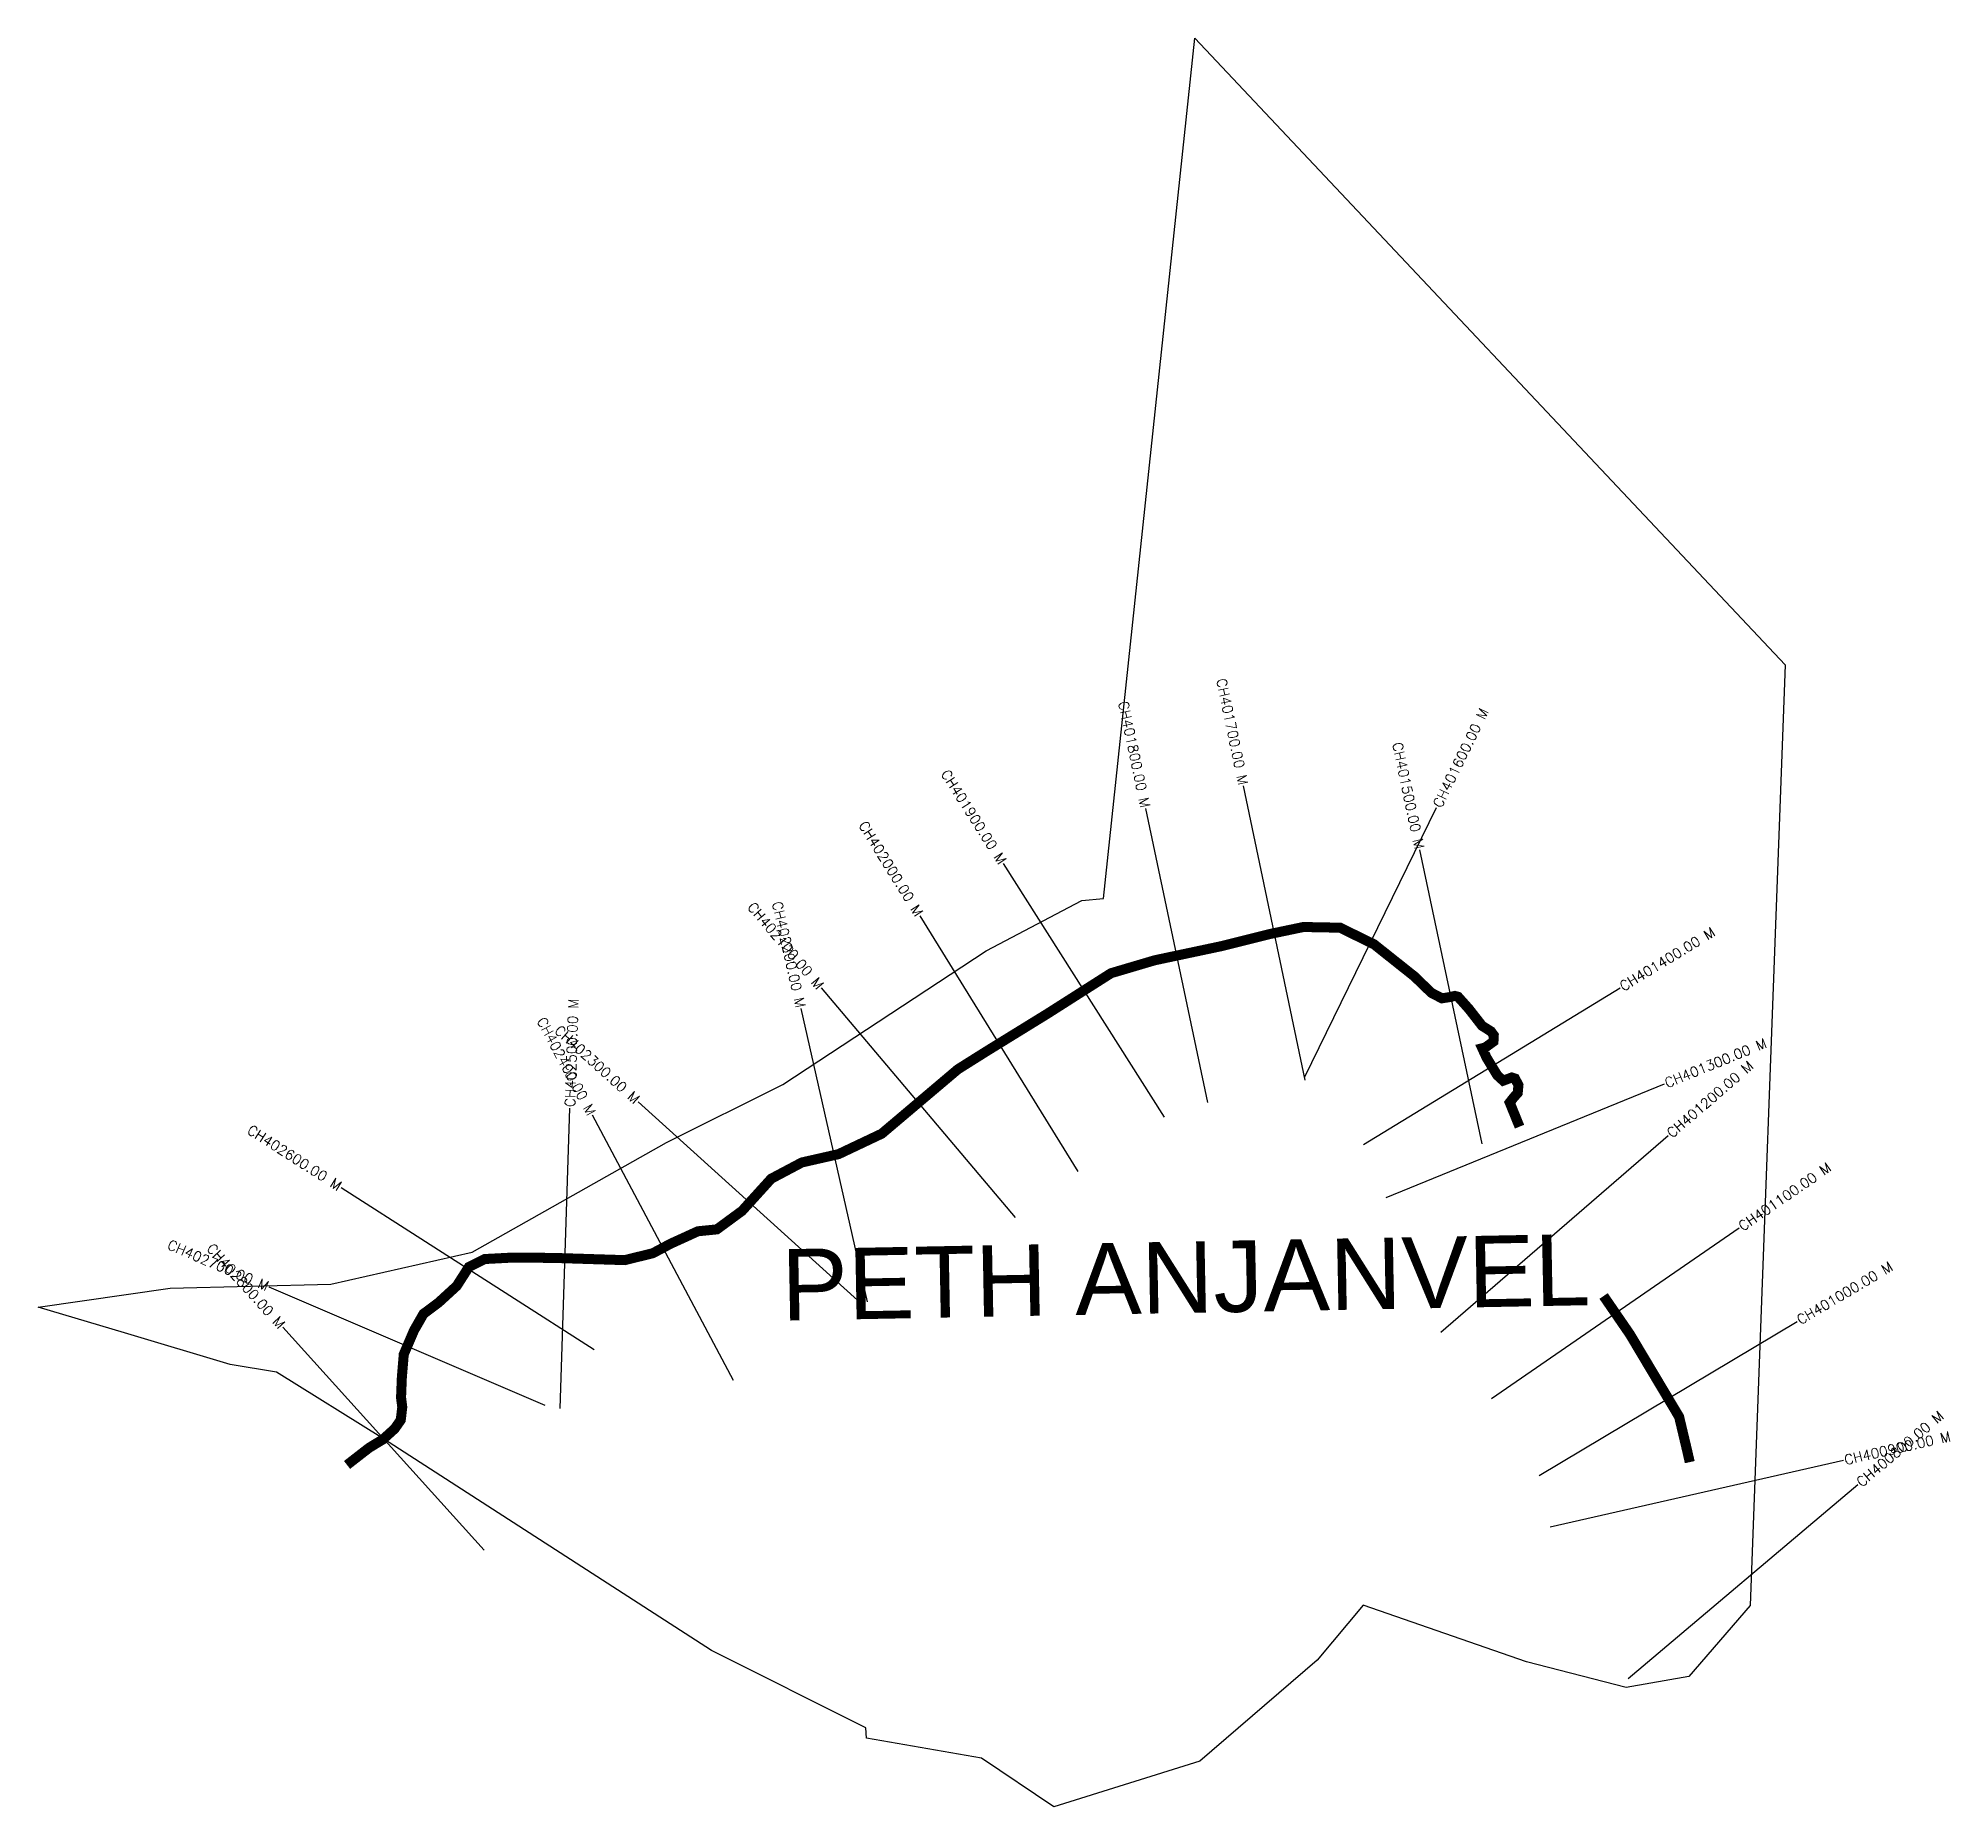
# Model space of a CAD drawing. Header units: metres. Extents: x 302634 to 304542, y 1943094 to 1944859.
import ezdxf
from ezdxf.enums import TextEntityAlignment as Align

# ---------------------------------------------------------------- set-up
doc = ezdxf.new("R2010")
doc.units = ezdxf.units.M
for name, color, linetype in [('CS', 134, 'Continuous'), ('CSMark', 6, 'Continuous'), ('UNPROTECTED', 10, 'Continuous'), ('VILLAGE BOUNDRY', 10, 'Continuous'), ('VILLAGE NAME', 250, 'Continuous')]:
    doc.layers.add(name, color=color, linetype=linetype)
doc.styles.get("Standard").update_dxf_attribs({"font": 'simplex.shx'})

msp = doc.modelspace()

# ---------------------------------------------------------------- linework, layer by layer
at = {"layer": 'CS'}
for p, q in [((303898.4, 1943818.7), (303837, 1944112.4)), ((303897.8, 1943821.3), (304029.5, 1944090.8)), ((303801.3, 1943796.3), (303739.3, 1944089.8)), ((303758.1, 1943781.7), (303597.2, 1944034.9)), ((304075, 1943755.2), (304012.9, 1944048.7)), ((303671.7, 1943727.7), (303514, 1943982.8)), ((303609.3, 1943681.8), (303415.5, 1943910.8)), ((303956.7, 1943754.5), (304212.8, 1943910.8)), ((303461.6, 1943597.6), (303395.3, 1943890.2)), ((303979.3, 1943701.6), (304257, 1943815)), ((303154.8, 1943491.1), (303164.5, 1943790.9)), ((303455.1, 1943595.8), (303232.8, 1943797.2)), ((303327.9, 1943519), (303187, 1943783.8)), ((304033.9, 1943567.2), (304260.8, 1943763.5)), ((303188.8, 1943549.5), (302936.3, 1943711.4)), ((304084.5, 1943501.1), (304331.6, 1943671.2)), ((303140, 1943494), (302864.3, 1943612.2)), ((304131.9, 1943424.3), (304389.6, 1943577.9)), ((303079.1, 1943349.5), (302878.1, 1943572.2)), ((304143.1, 1943373), (304435.7, 1943439.3)), ((304220.9, 1943221.6), (304450, 1943415.2))]:
    msp.add_line(p, q, dxfattribs=at)
at = {"layer": 'UNPROTECTED', "const_width": 10, "flags": 128}
for points in [[(304112.4, 1943772.3), (304102.6, 1943796.4), (304106.5, 1943801.4), (304110.6, 1943806), (304111.3, 1943813.9), (304107.9, 1943820.3), (304104.6, 1943821.4), (304096.1, 1943818.2), (304090.2, 1943823.6), (304079.6, 1943841), (304075.2, 1943850.6), (304078.3, 1943851.4), (304086.4, 1943857.3), (304086.7, 1943863.5), (304083.9, 1943867.4), (304075, 1943873), (304061.9, 1943889.8), (304051.1, 1943901.9), (304047.9, 1943902.8), (304043, 1943901.7), (304034.9, 1943900.4), (304024.4, 1943905.9), (304007.3, 1943922.4), (303967.2, 1943954.3), (303933.3, 1943970.9), (303896.7, 1943971.6), (303864.2, 1943964.8), (303814.4, 1943952.4), (303748.3, 1943938.4), (303704.7, 1943925.5), (303640.6, 1943884.7), (303580.1, 1943847.4), (303551.8, 1943829.6), (303475.8, 1943765.3), (303432.7, 1943744.9), (303396.1, 1943736.6), (303365.5, 1943720.4), (303336.4, 1943688.3), (303311.2, 1943669.8), (303292.3, 1943667.9), (303265.1, 1943655.5), (303247.3, 1943646), (303219.2, 1943639.1), (303149.4, 1943641.3), (303108.2, 1943641.7), (303079.5, 1943640.2), (303063.7, 1943632.3), (303051.6, 1943613.4), (303033.5, 1943596.8), (303018.4, 1943585.5), (303008.9, 1943568.9), (302998.7, 1943545.1), (302996.8, 1943522.1), (302996, 1943501.9), (302997.2, 1943492.4), (302995.7, 1943479.5), (302989.6, 1943470.8), (302977.8, 1943460.1), (302964.1, 1943451.8), (302942.1, 1943434.7)], [(304282.3, 1943437.5), (304280, 1943447.7), (304271.7, 1943482.7), (304222.7, 1943564.9), (304196.3, 1943603.3)]]:
    msp.add_lwpolyline(points, dxfattribs=at)
at = {"layer": 'VILLAGE BOUNDRY', "color": 3, "flags": 128}
msp.add_lwpolyline([(302633.8, 1943592.3), (302765.7, 1943611.2), (302925.9, 1943615), (303067, 1943647.2), (303261.1, 1943756.5), (303377, 1943814.4), (303580.1, 1943947.9), (303675.4, 1943998), (303697, 1944000.1), (303788.4, 1944858.7), (304377.7, 1944233.1), (304342.7, 1943294.4), (304281.4, 1943223.5), (304218.9, 1943212.5), (304119.5, 1943238.1), (303956.4, 1943294.7), (303910.3, 1943239.7), (303793.3, 1943139), (303647.6, 1943093.5), (303575.2, 1943141.9), (303460.6, 1943162.1), (303459.9, 1943172.3), (303305.9, 1943249.5), (302978.6, 1943460.8), (302871.6, 1943527.3), (302825.4, 1943534.8), (302720, 1943566.4), (302633.8, 1943592.3)], dxfattribs=at)

# ---------------------------------------------------------------- texts
at = {"layer": 'CSMark'}
for s, rotation, p in [('CH401700.00 M', 281.8016, (303836.8, 1944113.4)), ('CH401800.00 M', 281.9308, (303739.1, 1944090.8)), ('CH401500.00 M', 281.9587, (304012.7, 1944049.7)), ('CH401900.00 M', 302.4208, (303596.7, 1944035.7)), ('CH402000.00 M', 301.7252, (303513.5, 1943983.7)), ('CH402100.00 M', 310.2414, (303414.9, 1943911.5)), ('CH402200.00 M', 282.7663, (303395.1, 1943891.2)), ('CH402400.00 M', 298.0108, (303186.5, 1943784.7)), ('CH402300.00 M', 317.8165, (303232, 1943797.9)), ('CH402600.00 M', 327.3318, (302935.4, 1943712)), ('CH402700.00 M', 336.7893, (302863.4, 1943612.6)), ('CH402800.00 M', 312.0507, (302877.5, 1943573))]:
    msp.add_text(s, height=10, rotation=rotation, dxfattribs=at).set_placement(p, align=Align.MIDDLE_RIGHT)
for s, rotation, p in [('CH401600.00 M', 63.9555, (304029.9, 1944091.7)), ('CH401400.00 M', 31.3931, (304213.6, 1943911.3)), ('CH402500.00 M', 88.1449, (303164.5, 1943791.9)), ('CH401300.00 M', 22.2267, (304257.9, 1943815.4)), ('CH401200.00 M', 40.8668, (304261.5, 1943764.2)), ('CH401100.00 M', 34.542, (304332.5, 1943671.7)), ('CH401000.00 M', 30.798, (304390.4, 1943578.4)), ('CH400800.00 M', 40.1965, (304450.8, 1943415.8)), ('CH400900.00 M', 12.7611, (304436.7, 1943439.5))]:
    msp.add_text(s, height=10, rotation=rotation, dxfattribs=at).set_placement(p, align=Align.MIDDLE_LEFT)
at = {"layer": 'VILLAGE NAME', "insert": (303374.9, 1943649.9), "char_height": 71.235, "attachment_point": 1, "rotation": 1.1028}
msp.add_mtext_dynamic_manual_height_columns('{\\fArial|b0|i0|c0|p34;PETH ANJANVEL}', width=1029.278, gutter_width=356.2, heights=[0], dxfattribs=at)

doc.saveas('drawing.dxf')
